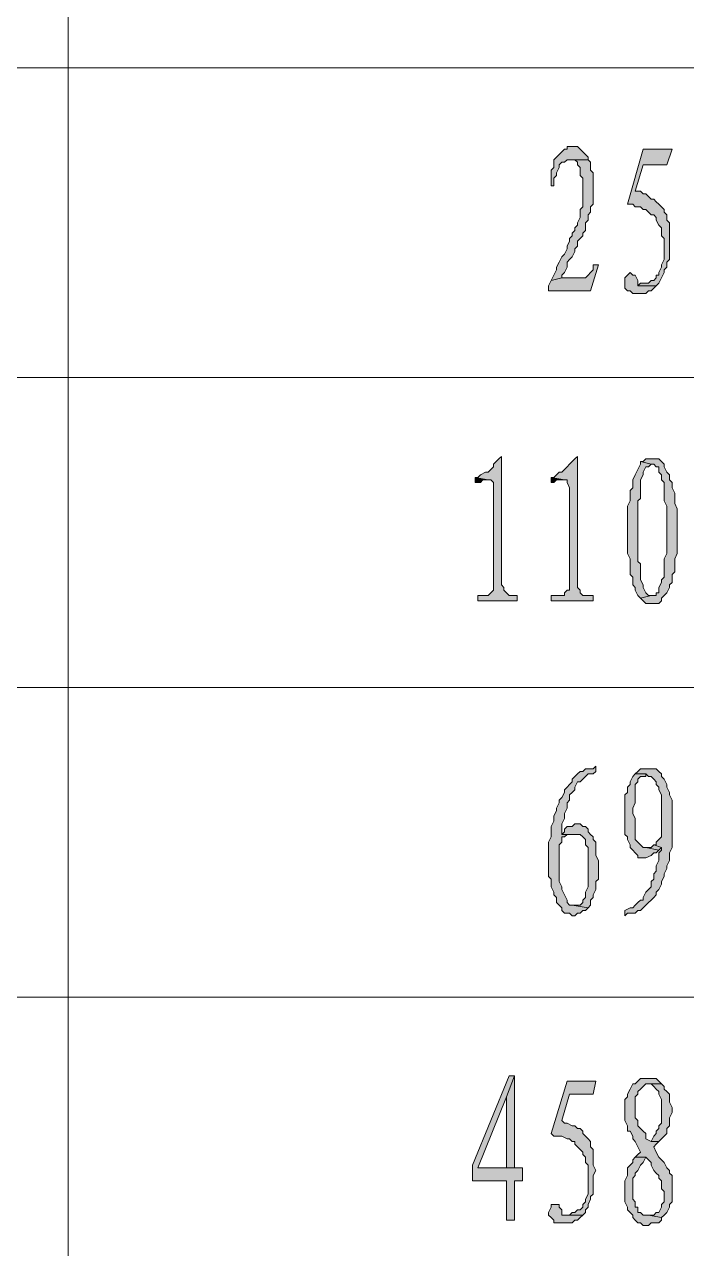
# Model space of a CAD drawing. Header units: millimetres. Extents: x 24 to 410, y 10 to 282.
# Drawn here: x 374.71 to 385.38, y 85.48 to 105.22 of the extents above; entities that cross this region are included whole.
import ezdxf

# ---------------------------------------------------------------- set-up
doc = ezdxf.new("R2010")
doc.units = ezdxf.units.MM

msp = doc.modelspace()

# ---------------------------------------------------------------- hatches: boundary and pattern name
h = msp.add_hatch(color=7)
h.dxf.hatch_style = 2
h.paths.add_polyline_path([(383.54, 103.251), (383.455333, 103.251), (383.455333, 103.208667), (383.413, 103.208667), (383.370667, 103.166333), (383.328333, 103.124), (383.286, 103.081667), (383.243667, 103.039333), (383.243667, 102.912333), (383.201333, 102.87), (383.201333, 102.616), (383.243667, 102.616), (383.243667, 102.743), (383.286, 102.785333), (383.286, 102.827667), (383.328333, 102.912333), (383.328333, 102.954667), (383.370667, 102.997), (383.413, 102.997), (383.455333, 103.039333), (383.497667, 103.039333), (383.794, 103.039333), (383.794, 103.081667), (383.751667, 103.124), (383.709333, 103.166333), (383.667, 103.208667), (383.624667, 103.251)])
h = msp.add_hatch(color=7)
h.dxf.hatch_style = 2
h.paths.add_polyline_path([(383.794, 103.039333), (383.497667, 103.039333), (383.54, 103.039333), (383.582333, 103.039333), (383.624667, 102.997), (383.624667, 102.954667), (383.667, 102.912333), (383.667, 102.785333), (383.709333, 102.743), (383.709333, 102.277333), (383.667, 102.235), (383.667, 102.108), (383.624667, 102.023333), (383.624667, 101.981), (383.582333, 101.938667), (383.582333, 101.896333), (383.54, 101.854), (383.54, 101.811667), (383.497667, 101.769333), (383.497667, 101.727), (383.455333, 101.642333), (383.455333, 101.6), (383.413, 101.515333), (383.370667, 101.473), (383.328333, 101.388333), (383.286, 101.303667), (383.286, 101.261333), (383.243667, 101.176667), (383.201333, 101.092), (383.370667, 101.134333), (383.370667, 101.176667), (383.413, 101.219), (383.455333, 101.303667), (383.455333, 101.388333), (383.497667, 101.430667), (383.54, 101.473), (383.582333, 101.557667), (383.582333, 101.6), (383.624667, 101.642333), (383.624667, 101.727), (383.667, 101.769333), (383.709333, 101.811667), (383.709333, 101.854), (383.751667, 101.896333), (383.751667, 102.023333), (383.794, 102.065667), (383.794, 102.150333), (383.836333, 102.192667), (383.836333, 102.277333), (383.878667, 102.319667), (383.878667, 102.827667), (383.836333, 102.87), (383.836333, 102.997)])
h = msp.add_hatch(color=7)
h.dxf.hatch_style = 2
h.paths.add_polyline_path([(385.148667, 103.208667), (384.683, 103.208667), (384.429, 102.319667), (384.513667, 102.319667), (384.556, 102.277333), (384.640667, 102.277333), (384.683, 102.235), (384.725333, 102.235), (384.767667, 102.192667), (384.81, 102.150333), (384.852333, 102.150333), (384.894667, 102.108), (384.894667, 102.065667), (384.937, 101.981), (384.979333, 101.938667), (384.979333, 101.811667), (385.021667, 101.769333), (385.021667, 101.430667), (384.979333, 101.346), (384.979333, 101.303667), (384.937, 101.219), (384.937, 101.176667), (384.894667, 101.176667), (384.894667, 101.134333), (384.852333, 101.092), (384.81, 101.092), (384.767667, 101.049667), (384.640667, 101.049667), (384.598333, 101.007333), (384.894667, 101.007333), (384.937, 101.049667), (384.979333, 101.134333), (385.021667, 101.219), (385.021667, 101.261333), (385.064, 101.303667), (385.064, 101.388333), (385.106333, 101.430667), (385.106333, 102.023333), (385.064, 102.065667), (385.064, 102.150333), (385.021667, 102.192667), (385.021667, 102.235), (384.979333, 102.277333), (384.937, 102.319667), (384.894667, 102.362), (384.852333, 102.404333), (384.81, 102.404333), (384.767667, 102.446667), (384.725333, 102.489), (384.683, 102.489), (384.640667, 102.531333), (384.556, 102.531333), (384.683, 102.954667), (385.064, 102.954667)])
h = msp.add_hatch(color=7)
h.dxf.hatch_style = 2
h.paths.add_polyline_path([(383.963333, 101.346), (383.878667, 101.346), (383.878667, 101.261333), (383.836333, 101.219), (383.794, 101.176667), (383.751667, 101.134333), (383.370667, 101.134333), (383.201333, 101.092), (383.159, 101.007333), (383.159, 100.922667), (383.836333, 100.922667)])
h = msp.add_hatch(color=7)
h.dxf.hatch_style = 2
h.paths.add_polyline_path([(384.471333, 101.219), (384.429, 101.176667), (384.386667, 101.134333), (384.386667, 100.965), (384.429, 100.922667), (384.471333, 100.922667), (384.513667, 100.880333), (384.725333, 100.880333), (384.767667, 100.922667), (384.81, 100.922667), (384.852333, 100.965), (384.894667, 101.007333), (384.598333, 101.007333), (384.598333, 101.092), (384.556, 101.176667), (384.513667, 101.176667)])
h = msp.add_hatch(color=7)
h.dxf.hatch_style = 2
h.paths.add_polyline_path([(382.397, 98.255667), (382.354667, 98.213333), (382.312333, 98.171), (382.27, 98.128667), (382.27, 98.086333), (382.227667, 98.044), (382.185333, 98.001667), (382.143, 98.001667), (382.058333, 97.959333), (382.016, 97.917), (381.973667, 97.917), (382.185333, 97.874667), (382.227667, 97.874667), (382.27, 97.832333), (382.27, 96.096667), (382.227667, 96.054333), (382.185333, 96.012), (382.016, 96.012), (382.016, 95.927333), (382.651, 95.927333), (382.651, 96.012), (382.524, 96.012), (382.481667, 96.054333), (382.439333, 96.096667), (382.439333, 96.139), (382.397, 96.181333)])
h = msp.add_hatch(color=7)
h.dxf.hatch_style = 2
h.paths.add_polyline_path([(383.624667, 98.255667), (383.582333, 98.213333), (383.54, 98.171), (383.497667, 98.128667), (383.455333, 98.086333), (383.413, 98.044), (383.370667, 98.001667), (383.328333, 98.001667), (383.286, 97.959333), (383.243667, 97.917), (383.201333, 97.917), (383.413, 97.874667), (383.455333, 97.874667), (383.455333, 97.832333), (383.497667, 97.747667), (383.497667, 96.096667), (383.455333, 96.096667), (383.413, 96.054333), (383.413, 96.012), (383.328333, 96.012), (383.201333, 96.012), (383.201333, 95.927333), (383.878667, 95.927333), (383.878667, 96.012), (383.709333, 96.012), (383.667, 96.054333), (383.667, 96.096667), (383.624667, 96.139)])
h = msp.add_hatch(color=7)
h.dxf.hatch_style = 2
h.paths.add_polyline_path([(384.640667, 98.171), (384.640667, 98.128667), (384.598333, 98.044), (384.556, 97.959333), (384.513667, 97.874667), (384.513667, 97.747667), (384.471333, 97.705333), (384.471333, 97.536), (384.429, 97.451333), (384.429, 96.689333), (384.471333, 96.604667), (384.471333, 96.477667), (384.471333, 96.393), (384.471333, 96.350667), (384.513667, 96.308333), (384.513667, 96.181333), (384.556, 96.139), (384.556, 96.096667), (384.598333, 96.012), (384.640667, 95.969667), (384.81, 96.012), (384.767667, 96.012), (384.725333, 96.054333), (384.683, 96.139), (384.683, 96.181333), (384.640667, 96.266), (384.640667, 96.52), (384.598333, 96.562333), (384.598333, 97.536), (384.640667, 97.578333), (384.640667, 97.874667), (384.683, 97.959333), (384.683, 98.001667), (384.725333, 98.086333), (384.767667, 98.086333), (384.81, 98.128667)])
h = msp.add_hatch(color=7)
h.dxf.hatch_style = 2
h.paths.add_polyline_path([(384.81, 98.213333), (384.725333, 98.213333), (384.683, 98.171), (384.640667, 98.171), (384.81, 98.128667), (384.852333, 98.128667), (384.894667, 98.086333), (384.937, 98.086333), (384.937, 98.001667), (384.979333, 97.959333), (384.979333, 97.874667), (385.021667, 97.832333), (385.021667, 97.536), (385.064, 97.451333), (385.064, 97.070333), (385.064, 97.028), (385.064, 96.689333), (385.021667, 96.604667), (385.021667, 96.308333), (384.979333, 96.266), (384.979333, 96.223667), (384.937, 96.139), (384.937, 96.054333), (384.894667, 96.054333), (384.894667, 96.012), (384.852333, 96.012), (384.81, 96.012), (384.640667, 95.969667), (384.683, 95.927333), (384.725333, 95.885), (384.937, 95.885), (384.979333, 95.927333), (384.979333, 95.969667), (385.021667, 96.012), (385.064, 96.054333), (385.106333, 96.139), (385.106333, 96.181333), (385.148667, 96.223667), (385.148667, 96.350667), (385.191, 96.393), (385.191, 96.604667), (385.233333, 96.689333), (385.233333, 97.409), (385.191, 97.493667), (385.191, 97.663), (385.148667, 97.747667), (385.148667, 97.832333), (385.106333, 97.874667), (385.106333, 97.959333), (385.064, 98.001667), (385.021667, 98.086333), (385.021667, 98.128667), (384.979333, 98.171), (384.937, 98.213333)])
h = msp.add_hatch(color=7)
h.dxf.hatch_style = 2
h.paths.add_polyline_path([(381.973667, 97.917), (381.973667, 97.832333), (382.016, 97.832333), (382.058333, 97.832333), (382.100667, 97.874667), (382.185333, 97.874667)])
h = msp.add_hatch(color=7)
h.dxf.hatch_style = 2
h.paths.add_polyline_path([(383.201333, 97.917), (383.201333, 97.832333), (383.243667, 97.832333), (383.286, 97.874667), (383.413, 97.874667)])
h = msp.add_hatch(color=7)
h.dxf.hatch_style = 2
h.paths.add_polyline_path([(383.921, 93.260333), (383.878667, 93.218), (383.751667, 93.218), (383.709333, 93.175667), (383.667, 93.175667), (383.624667, 93.133333), (383.582333, 93.091), (383.54, 93.048667), (383.54, 93.006333), (383.497667, 92.964), (383.455333, 92.921667), (383.413, 92.879333), (383.413, 92.837), (383.370667, 92.752333), (383.328333, 92.71), (383.328333, 92.667667), (383.286, 92.583), (383.286, 92.540667), (383.243667, 92.456), (383.243667, 92.371333), (383.201333, 92.286667), (383.201333, 92.159667), (383.201333, 92.117333), (383.159, 92.032667), (383.159, 91.482333), (383.201333, 91.44), (383.201333, 91.313), (383.243667, 91.228333), (383.243667, 91.186), (383.286, 91.143667), (383.286, 91.059), (383.328333, 91.016667), (383.370667, 90.974333), (383.370667, 90.932), (383.413, 90.889667), (383.497667, 90.889667), (383.54, 90.847333), (383.582333, 90.847333), (383.624667, 90.889667), (383.667, 90.889667), (383.709333, 90.932), (383.751667, 90.932), (383.794, 90.974333), (383.54, 91.016667), (383.497667, 91.016667), (383.455333, 91.059), (383.455333, 91.101333), (383.413, 91.186), (383.370667, 91.270667), (383.370667, 91.313), (383.328333, 91.397667), (383.328333, 91.990333), (383.370667, 92.032667), (383.370667, 92.117333), (383.413, 92.117333), (383.455333, 92.159667), (383.624667, 92.159667), (383.370667, 92.159667), (383.370667, 92.329), (383.413, 92.413667), (383.413, 92.498333), (383.455333, 92.583), (383.455333, 92.667667), (383.497667, 92.71), (383.497667, 92.794667), (383.54, 92.837), (383.582333, 92.879333), (383.582333, 92.921667), (383.624667, 93.006333), (383.667, 93.006333), (383.709333, 93.048667), (383.751667, 93.091), (383.794, 93.133333), (383.878667, 93.133333), (383.921, 93.175667)])
h = msp.add_hatch(color=7)
h.dxf.hatch_style = 2
h.paths.add_polyline_path([(384.767667, 93.218), (384.640667, 93.218), (384.598333, 93.175667), (384.556, 93.133333), (384.725333, 93.133333), (384.767667, 93.091), (384.81, 93.091), (384.852333, 93.048667), (384.894667, 93.006333), (384.894667, 92.964), (384.937, 92.921667), (384.937, 92.879333), (384.979333, 92.794667), (384.979333, 92.159667), (384.979333, 92.117333), (384.937, 92.075), (384.894667, 92.032667), (384.894667, 91.990333), (384.852333, 91.990333), (384.979333, 91.948), (384.979333, 91.905667), (384.937, 91.863333), (384.937, 91.736333), (384.894667, 91.651667), (384.894667, 91.567), (384.852333, 91.524667), (384.852333, 91.44), (384.81, 91.397667), (384.81, 91.313), (384.767667, 91.270667), (384.725333, 91.228333), (384.683, 91.143667), (384.683, 91.101333), (384.640667, 91.101333), (384.598333, 91.059), (384.556, 91.016667), (384.513667, 90.974333), (384.471333, 90.974333), (384.386667, 90.932), (384.386667, 90.847333), (384.429, 90.889667), (384.556, 90.889667), (384.598333, 90.932), (384.640667, 90.932), (384.683, 90.974333), (384.725333, 91.016667), (384.767667, 91.059), (384.81, 91.101333), (384.852333, 91.143667), (384.894667, 91.186), (384.894667, 91.228333), (384.937, 91.270667), (384.979333, 91.355333), (384.979333, 91.397667), (385.021667, 91.482333), (385.021667, 91.524667), (385.064, 91.609333), (385.064, 91.651667), (385.106333, 91.736333), (385.106333, 91.863333), (385.148667, 91.948), (385.148667, 92.71), (385.106333, 92.794667), (385.106333, 92.837), (385.064, 92.921667), (385.064, 92.964), (385.021667, 93.048667), (384.979333, 93.091), (384.979333, 93.133333), (384.937, 93.175667), (384.894667, 93.218)])
h = msp.add_hatch(color=7)
h.dxf.hatch_style = 2
h.paths.add_polyline_path([(384.556, 93.133333), (384.513667, 93.091), (384.471333, 93.006333), (384.471333, 92.964), (384.429, 92.921667), (384.429, 92.837), (384.386667, 92.794667), (384.386667, 92.159667), (384.429, 92.117333), (384.429, 92.075), (384.471333, 91.990333), (384.471333, 91.948), (384.513667, 91.905667), (384.556, 91.863333), (384.598333, 91.821), (384.598333, 91.778667), (384.640667, 91.778667), (384.683, 91.778667), (384.725333, 91.778667), (384.81, 91.821), (384.852333, 91.863333), (384.894667, 91.863333), (384.937, 91.905667), (384.725333, 91.948), (384.683, 91.948), (384.640667, 91.990333), (384.598333, 92.032667), (384.556, 92.075), (384.556, 92.413667), (384.513667, 92.498333), (384.513667, 92.583), (384.556, 92.667667), (384.556, 92.964), (384.598333, 93.006333), (384.598333, 93.048667), (384.640667, 93.091), (384.725333, 93.091), (384.725333, 93.133333)])
h = msp.add_hatch(color=7)
h.dxf.hatch_style = 2
h.paths.add_polyline_path([(383.667, 92.329), (383.582333, 92.329), (383.54, 92.286667), (383.455333, 92.286667), (383.413, 92.244333), (383.413, 92.202), (383.370667, 92.159667), (383.667, 92.159667), (383.709333, 92.117333), (383.751667, 92.075), (383.751667, 91.990333), (383.794, 91.948), (383.794, 91.313), (383.751667, 91.228333), (383.751667, 91.186), (383.751667, 91.143667), (383.709333, 91.101333), (383.709333, 91.059), (383.667, 91.016667), (383.54, 91.016667), (383.794, 90.974333), (383.836333, 91.016667), (383.836333, 91.101333), (383.878667, 91.143667), (383.878667, 91.186), (383.921, 91.270667), (383.921, 91.397667), (383.963333, 91.44), (383.963333, 91.736333), (383.921, 91.821), (383.921, 92.032667), (383.878667, 92.075), (383.878667, 92.117333), (383.836333, 92.159667), (383.794, 92.202), (383.794, 92.244333), (383.751667, 92.286667), (383.709333, 92.286667)])
h = msp.add_hatch(color=7)
h.dxf.hatch_style = 2
h.paths.add_polyline_path([(384.852333, 91.990333), (384.81, 91.948), (384.725333, 91.948), (384.937, 91.905667), (384.979333, 91.948)])
h = msp.add_hatch(color=7)
h.dxf.hatch_style = 2
h.paths.add_polyline_path([(382.608667, 88.265), (382.524, 88.265), (381.931333, 86.825667), (381.931333, 86.571667), (382.481667, 86.571667), (382.481667, 85.936667), (382.608667, 85.936667), (382.608667, 86.571667), (382.735667, 86.571667), (382.735667, 86.783333), (382.608667, 86.783333), (382.016, 86.783333), (382.481667, 87.926333)])
h = msp.add_hatch(color=7)
h.dxf.hatch_style = 2
h.paths.add_polyline_path([(382.608667, 88.265), (382.481667, 87.926333), (382.481667, 86.783333), (382.016, 86.783333), (382.608667, 86.783333)])
h = msp.add_hatch(color=7)
h.dxf.hatch_style = 2
h.paths.add_polyline_path([(383.921, 88.180333), (383.455333, 88.180333), (383.201333, 87.333667), (383.243667, 87.291333), (383.370667, 87.291333), (383.455333, 87.249), (383.497667, 87.249), (383.54, 87.206667), (383.582333, 87.206667), (383.582333, 87.164333), (383.624667, 87.122), (383.667, 87.079667), (383.709333, 87.037333), (383.709333, 86.995), (383.751667, 86.952667), (383.751667, 86.868), (383.794, 86.825667), (383.794, 86.36), (383.751667, 86.275333), (383.751667, 86.233), (383.709333, 86.190667), (383.709333, 86.148333), (383.667, 86.106), (383.624667, 86.106), (383.582333, 86.063667), (383.54, 86.063667), (383.497667, 86.021333), (383.370667, 86.021333), (383.709333, 86.021333), (383.751667, 86.063667), (383.751667, 86.106), (383.794, 86.148333), (383.794, 86.190667), (383.836333, 86.275333), (383.836333, 86.317667), (383.878667, 86.36), (383.878667, 86.656333), (383.921, 86.741), (383.878667, 86.825667), (383.878667, 87.079667), (383.836333, 87.122), (383.836333, 87.206667), (383.794, 87.249), (383.751667, 87.291333), (383.709333, 87.333667), (383.709333, 87.376), (383.667, 87.418333), (383.624667, 87.418333), (383.582333, 87.460667), (383.54, 87.460667), (383.455333, 87.503), (383.413, 87.503), (383.370667, 87.545333), (383.497667, 87.968667), (383.878667, 87.968667)])
h = msp.add_hatch(color=7)
h.dxf.hatch_style = 2
h.paths.add_polyline_path([(384.767667, 88.222667), (384.640667, 88.222667), (384.598333, 88.180333), (384.556, 88.138), (384.513667, 88.138), (384.471333, 88.053333), (384.429, 87.968667), (384.429, 87.926333), (384.386667, 87.884), (384.386667, 87.545333), (384.429, 87.460667), (384.429, 87.376), (384.471333, 87.376), (384.513667, 87.291333), (384.513667, 87.249), (384.556, 87.206667), (384.598333, 87.122), (384.640667, 87.037333), (384.598333, 86.995), (384.556, 86.952667), (384.725333, 86.952667), (384.767667, 86.910333), (384.81, 86.868), (384.81, 86.825667), (384.852333, 86.741), (384.894667, 86.698667), (384.937, 86.656333), (384.937, 86.614), (384.979333, 86.571667), (384.979333, 86.444667), (385.021667, 86.402333), (385.021667, 86.233), (384.979333, 86.190667), (384.979333, 86.148333), (384.937, 86.063667), (384.894667, 86.063667), (384.852333, 86.021333), (384.767667, 86.021333), (384.979333, 85.979), (385.021667, 86.021333), (385.064, 86.063667), (385.106333, 86.148333), (385.106333, 86.190667), (385.148667, 86.233), (385.148667, 86.656333), (385.106333, 86.698667), (385.106333, 86.741), (385.064, 86.783333), (385.021667, 86.868), (384.979333, 86.910333), (384.937, 86.952667), (384.894667, 87.037333), (384.852333, 87.122), (384.894667, 87.164333), (384.937, 87.206667), (384.81, 87.206667), (384.725333, 87.249), (384.725333, 87.333667), (384.683, 87.376), (384.640667, 87.418333), (384.598333, 87.460667), (384.598333, 87.545333), (384.556, 87.587667), (384.556, 87.926333), (384.598333, 87.968667), (384.598333, 88.011), (384.640667, 88.053333), (384.683, 88.095667), (384.725333, 88.138), (384.979333, 88.138), (384.937, 88.180333), (384.894667, 88.222667)])
h = msp.add_hatch(color=7)
h.dxf.hatch_style = 2
h.paths.add_polyline_path([(384.979333, 88.138), (384.767667, 88.138), (384.81, 88.138), (384.852333, 88.095667), (384.894667, 88.053333), (384.937, 88.011), (384.937, 87.968667), (384.979333, 87.884), (384.979333, 87.503), (384.937, 87.460667), (384.937, 87.418333), (384.894667, 87.376), (384.894667, 87.333667), (384.852333, 87.291333), (384.81, 87.206667), (384.937, 87.206667), (384.979333, 87.249), (385.021667, 87.291333), (385.064, 87.333667), (385.064, 87.376), (385.064, 87.418333), (385.106333, 87.460667), (385.106333, 87.587667), (385.148667, 87.672333), (385.148667, 87.757), (385.106333, 87.841667), (385.106333, 87.968667), (385.064, 88.011), (385.021667, 88.053333), (385.021667, 88.095667)])
h = msp.add_hatch(color=7)
h.dxf.hatch_style = 2
h.paths.add_polyline_path([(384.556, 86.952667), (384.513667, 86.910333), (384.513667, 86.868), (384.471333, 86.825667), (384.429, 86.783333), (384.429, 86.656333), (384.386667, 86.571667), (384.386667, 86.233), (384.429, 86.148333), (384.429, 86.106), (384.471333, 86.063667), (384.513667, 86.021333), (384.513667, 85.979), (384.556, 85.936667), (384.598333, 85.894333), (384.640667, 85.894333), (384.683, 85.852), (384.767667, 85.852), (384.81, 85.894333), (384.937, 85.894333), (384.979333, 85.936667), (384.979333, 85.979), (384.767667, 86.021333), (384.683, 86.021333), (384.640667, 86.063667), (384.598333, 86.063667), (384.598333, 86.148333), (384.556, 86.148333), (384.556, 86.233), (384.513667, 86.275333), (384.513667, 86.614), (384.556, 86.656333), (384.556, 86.698667), (384.598333, 86.741), (384.640667, 86.825667), (384.683, 86.868), (384.725333, 86.952667)])
h = msp.add_hatch(color=7)
h.dxf.hatch_style = 2
h.paths.add_polyline_path([(383.286, 86.190667), (383.201333, 86.190667), (383.201333, 86.148333), (383.159, 86.063667), (383.159, 86.021333), (383.201333, 85.979), (383.243667, 85.936667), (383.243667, 85.894333), (383.286, 85.894333), (383.54, 85.894333), (383.582333, 85.936667), (383.624667, 85.936667), (383.667, 85.979), (383.709333, 86.021333), (383.370667, 86.021333), (383.370667, 86.106), (383.328333, 86.148333), (383.328333, 86.190667)])

# ---------------------------------------------------------------- linework, layer by layer
at = {"color": 7, "lineweight": 0}
for points in [[(375.412, 134.535333), (375.412, 74.506667)], [(308.440667, 104.521), (395.435667, 104.521)], [(308.440667, 99.525667), (395.435667, 99.525667)], [(308.440667, 94.530333), (395.435667, 94.530333)], [(284.437667, 89.535), (395.435667, 89.535)]]:
    msp.add_lwpolyline(points, dxfattribs=at)
for points in [[(383.54, 103.251), (383.455333, 103.251), (383.455333, 103.208667), (383.413, 103.208667), (383.370667, 103.166333), (383.328333, 103.124), (383.286, 103.081667), (383.243667, 103.039333), (383.243667, 102.912333), (383.201333, 102.87), (383.201333, 102.616), (383.243667, 102.616), (383.243667, 102.743), (383.286, 102.785333), (383.286, 102.827667), (383.328333, 102.912333), (383.328333, 102.954667), (383.370667, 102.997), (383.413, 102.997), (383.455333, 103.039333), (383.497667, 103.039333), (383.794, 103.039333), (383.794, 103.081667), (383.751667, 103.124), (383.709333, 103.166333), (383.667, 103.208667), (383.624667, 103.251)], [(383.794, 103.039333), (383.497667, 103.039333), (383.54, 103.039333), (383.582333, 103.039333), (383.624667, 102.997), (383.624667, 102.954667), (383.667, 102.912333), (383.667, 102.785333), (383.709333, 102.743), (383.709333, 102.277333), (383.667, 102.235), (383.667, 102.108), (383.624667, 102.023333), (383.624667, 101.981), (383.582333, 101.938667), (383.582333, 101.896333), (383.54, 101.854), (383.54, 101.811667), (383.497667, 101.769333), (383.497667, 101.727), (383.455333, 101.642333), (383.455333, 101.6), (383.413, 101.515333), (383.370667, 101.473), (383.328333, 101.388333), (383.286, 101.303667), (383.286, 101.261333), (383.243667, 101.176667), (383.201333, 101.092), (383.370667, 101.134333), (383.370667, 101.176667), (383.413, 101.219), (383.455333, 101.303667), (383.455333, 101.388333), (383.497667, 101.430667), (383.54, 101.473), (383.582333, 101.557667), (383.582333, 101.6), (383.624667, 101.642333), (383.624667, 101.727), (383.667, 101.769333), (383.709333, 101.811667), (383.709333, 101.854), (383.751667, 101.896333), (383.751667, 102.023333), (383.794, 102.065667), (383.794, 102.150333), (383.836333, 102.192667), (383.836333, 102.277333), (383.878667, 102.319667), (383.878667, 102.827667), (383.836333, 102.87), (383.836333, 102.997)], [(385.148667, 103.208667), (384.683, 103.208667), (384.429, 102.319667), (384.513667, 102.319667), (384.556, 102.277333), (384.640667, 102.277333), (384.683, 102.235), (384.725333, 102.235), (384.767667, 102.192667), (384.81, 102.150333), (384.852333, 102.150333), (384.894667, 102.108), (384.894667, 102.065667), (384.937, 101.981), (384.979333, 101.938667), (384.979333, 101.811667), (385.021667, 101.769333), (385.021667, 101.430667), (384.979333, 101.346), (384.979333, 101.303667), (384.937, 101.219), (384.937, 101.176667), (384.894667, 101.176667), (384.894667, 101.134333), (384.852333, 101.092), (384.81, 101.092), (384.767667, 101.049667), (384.640667, 101.049667), (384.598333, 101.007333), (384.894667, 101.007333), (384.937, 101.049667), (384.979333, 101.134333), (385.021667, 101.219), (385.021667, 101.261333), (385.064, 101.303667), (385.064, 101.388333), (385.106333, 101.430667), (385.106333, 102.023333), (385.064, 102.065667), (385.064, 102.150333), (385.021667, 102.192667), (385.021667, 102.235), (384.979333, 102.277333), (384.937, 102.319667), (384.894667, 102.362), (384.852333, 102.404333), (384.81, 102.404333), (384.767667, 102.446667), (384.725333, 102.489), (384.683, 102.489), (384.640667, 102.531333), (384.556, 102.531333), (384.683, 102.954667), (385.064, 102.954667)], [(383.963333, 101.346), (383.878667, 101.346), (383.878667, 101.261333), (383.836333, 101.219), (383.794, 101.176667), (383.751667, 101.134333), (383.370667, 101.134333), (383.201333, 101.092), (383.159, 101.007333), (383.159, 100.922667), (383.836333, 100.922667)], [(384.471333, 101.219), (384.429, 101.176667), (384.386667, 101.134333), (384.386667, 100.965), (384.429, 100.922667), (384.471333, 100.922667), (384.513667, 100.880333), (384.725333, 100.880333), (384.767667, 100.922667), (384.81, 100.922667), (384.852333, 100.965), (384.894667, 101.007333), (384.598333, 101.007333), (384.598333, 101.092), (384.556, 101.176667), (384.513667, 101.176667)], [(382.397, 98.255667), (382.354667, 98.213333), (382.312333, 98.171), (382.27, 98.128667), (382.27, 98.086333), (382.227667, 98.044), (382.185333, 98.001667), (382.143, 98.001667), (382.058333, 97.959333), (382.016, 97.917), (381.973667, 97.917), (382.185333, 97.874667), (382.227667, 97.874667), (382.27, 97.832333), (382.27, 96.096667), (382.227667, 96.054333), (382.185333, 96.012), (382.016, 96.012), (382.016, 95.927333), (382.651, 95.927333), (382.651, 96.012), (382.524, 96.012), (382.481667, 96.054333), (382.439333, 96.096667), (382.439333, 96.139), (382.397, 96.181333)], [(383.624667, 98.255667), (383.582333, 98.213333), (383.54, 98.171), (383.497667, 98.128667), (383.455333, 98.086333), (383.413, 98.044), (383.370667, 98.001667), (383.328333, 98.001667), (383.286, 97.959333), (383.243667, 97.917), (383.201333, 97.917), (383.413, 97.874667), (383.455333, 97.874667), (383.455333, 97.832333), (383.497667, 97.747667), (383.497667, 96.096667), (383.455333, 96.096667), (383.413, 96.054333), (383.413, 96.012), (383.328333, 96.012), (383.201333, 96.012), (383.201333, 95.927333), (383.878667, 95.927333), (383.878667, 96.012), (383.709333, 96.012), (383.667, 96.054333), (383.667, 96.096667), (383.624667, 96.139)], [(384.640667, 98.171), (384.640667, 98.128667), (384.598333, 98.044), (384.556, 97.959333), (384.513667, 97.874667), (384.513667, 97.747667), (384.471333, 97.705333), (384.471333, 97.536), (384.429, 97.451333), (384.429, 96.689333), (384.471333, 96.604667), (384.471333, 96.477667), (384.471333, 96.393), (384.471333, 96.350667), (384.513667, 96.308333), (384.513667, 96.181333), (384.556, 96.139), (384.556, 96.096667), (384.598333, 96.012), (384.640667, 95.969667), (384.81, 96.012), (384.767667, 96.012), (384.725333, 96.054333), (384.683, 96.139), (384.683, 96.181333), (384.640667, 96.266), (384.640667, 96.52), (384.598333, 96.562333), (384.598333, 97.536), (384.640667, 97.578333), (384.640667, 97.874667), (384.683, 97.959333), (384.683, 98.001667), (384.725333, 98.086333), (384.767667, 98.086333), (384.81, 98.128667)], [(384.81, 98.213333), (384.725333, 98.213333), (384.683, 98.171), (384.640667, 98.171), (384.81, 98.128667), (384.852333, 98.128667), (384.894667, 98.086333), (384.937, 98.086333), (384.937, 98.001667), (384.979333, 97.959333), (384.979333, 97.874667), (385.021667, 97.832333), (385.021667, 97.536), (385.064, 97.451333), (385.064, 97.070333), (385.064, 97.028), (385.064, 96.689333), (385.021667, 96.604667), (385.021667, 96.308333), (384.979333, 96.266), (384.979333, 96.223667), (384.937, 96.139), (384.937, 96.054333), (384.894667, 96.054333), (384.894667, 96.012), (384.852333, 96.012), (384.81, 96.012), (384.640667, 95.969667), (384.683, 95.927333), (384.725333, 95.885), (384.937, 95.885), (384.979333, 95.927333), (384.979333, 95.969667), (385.021667, 96.012), (385.064, 96.054333), (385.106333, 96.139), (385.106333, 96.181333), (385.148667, 96.223667), (385.148667, 96.350667), (385.191, 96.393), (385.191, 96.604667), (385.233333, 96.689333), (385.233333, 97.409), (385.191, 97.493667), (385.191, 97.663), (385.148667, 97.747667), (385.148667, 97.832333), (385.106333, 97.874667), (385.106333, 97.959333), (385.064, 98.001667), (385.021667, 98.086333), (385.021667, 98.128667), (384.979333, 98.171), (384.937, 98.213333)], [(381.973667, 97.917), (381.973667, 97.832333), (382.016, 97.832333), (382.058333, 97.832333), (382.100667, 97.874667), (382.185333, 97.874667)], [(383.201333, 97.917), (383.201333, 97.832333), (383.243667, 97.832333), (383.286, 97.874667), (383.413, 97.874667)], [(383.921, 93.260333), (383.878667, 93.218), (383.751667, 93.218), (383.709333, 93.175667), (383.667, 93.175667), (383.624667, 93.133333), (383.582333, 93.091), (383.54, 93.048667), (383.54, 93.006333), (383.497667, 92.964), (383.455333, 92.921667), (383.413, 92.879333), (383.413, 92.837), (383.370667, 92.752333), (383.328333, 92.71), (383.328333, 92.667667), (383.286, 92.583), (383.286, 92.540667), (383.243667, 92.456), (383.243667, 92.371333), (383.201333, 92.286667), (383.201333, 92.159667), (383.201333, 92.117333), (383.159, 92.032667), (383.159, 91.482333), (383.201333, 91.44), (383.201333, 91.313), (383.243667, 91.228333), (383.243667, 91.186), (383.286, 91.143667), (383.286, 91.059), (383.328333, 91.016667), (383.370667, 90.974333), (383.370667, 90.932), (383.413, 90.889667), (383.497667, 90.889667), (383.54, 90.847333), (383.582333, 90.847333), (383.624667, 90.889667), (383.667, 90.889667), (383.709333, 90.932), (383.751667, 90.932), (383.794, 90.974333), (383.54, 91.016667), (383.497667, 91.016667), (383.455333, 91.059), (383.455333, 91.101333), (383.413, 91.186), (383.370667, 91.270667), (383.370667, 91.313), (383.328333, 91.397667), (383.328333, 91.990333), (383.370667, 92.032667), (383.370667, 92.117333), (383.413, 92.117333), (383.455333, 92.159667), (383.624667, 92.159667), (383.370667, 92.159667), (383.370667, 92.329), (383.413, 92.413667), (383.413, 92.498333), (383.455333, 92.583), (383.455333, 92.667667), (383.497667, 92.71), (383.497667, 92.794667), (383.54, 92.837), (383.582333, 92.879333), (383.582333, 92.921667), (383.624667, 93.006333), (383.667, 93.006333), (383.709333, 93.048667), (383.751667, 93.091), (383.794, 93.133333), (383.878667, 93.133333), (383.921, 93.175667)], [(384.767667, 93.218), (384.640667, 93.218), (384.598333, 93.175667), (384.556, 93.133333), (384.725333, 93.133333), (384.767667, 93.091), (384.81, 93.091), (384.852333, 93.048667), (384.894667, 93.006333), (384.894667, 92.964), (384.937, 92.921667), (384.937, 92.879333), (384.979333, 92.794667), (384.979333, 92.159667), (384.979333, 92.117333), (384.937, 92.075), (384.894667, 92.032667), (384.894667, 91.990333), (384.852333, 91.990333), (384.979333, 91.948), (384.979333, 91.905667), (384.937, 91.863333), (384.937, 91.736333), (384.894667, 91.651667), (384.894667, 91.567), (384.852333, 91.524667), (384.852333, 91.44), (384.81, 91.397667), (384.81, 91.313), (384.767667, 91.270667), (384.725333, 91.228333), (384.683, 91.143667), (384.683, 91.101333), (384.640667, 91.101333), (384.598333, 91.059), (384.556, 91.016667), (384.513667, 90.974333), (384.471333, 90.974333), (384.386667, 90.932), (384.386667, 90.847333), (384.429, 90.889667), (384.556, 90.889667), (384.598333, 90.932), (384.640667, 90.932), (384.683, 90.974333), (384.725333, 91.016667), (384.767667, 91.059), (384.81, 91.101333), (384.852333, 91.143667), (384.894667, 91.186), (384.894667, 91.228333), (384.937, 91.270667), (384.979333, 91.355333), (384.979333, 91.397667), (385.021667, 91.482333), (385.021667, 91.524667), (385.064, 91.609333), (385.064, 91.651667), (385.106333, 91.736333), (385.106333, 91.863333), (385.148667, 91.948), (385.148667, 92.71), (385.106333, 92.794667), (385.106333, 92.837), (385.064, 92.921667), (385.064, 92.964), (385.021667, 93.048667), (384.979333, 93.091), (384.979333, 93.133333), (384.937, 93.175667), (384.894667, 93.218)], [(384.556, 93.133333), (384.513667, 93.091), (384.471333, 93.006333), (384.471333, 92.964), (384.429, 92.921667), (384.429, 92.837), (384.386667, 92.794667), (384.386667, 92.159667), (384.429, 92.117333), (384.429, 92.075), (384.471333, 91.990333), (384.471333, 91.948), (384.513667, 91.905667), (384.556, 91.863333), (384.598333, 91.821), (384.598333, 91.778667), (384.640667, 91.778667), (384.683, 91.778667), (384.725333, 91.778667), (384.81, 91.821), (384.852333, 91.863333), (384.894667, 91.863333), (384.937, 91.905667), (384.725333, 91.948), (384.683, 91.948), (384.640667, 91.990333), (384.598333, 92.032667), (384.556, 92.075), (384.556, 92.413667), (384.513667, 92.498333), (384.513667, 92.583), (384.556, 92.667667), (384.556, 92.964), (384.598333, 93.006333), (384.598333, 93.048667), (384.640667, 93.091), (384.725333, 93.091), (384.725333, 93.133333)], [(383.667, 92.329), (383.582333, 92.329), (383.54, 92.286667), (383.455333, 92.286667), (383.413, 92.244333), (383.413, 92.202), (383.370667, 92.159667), (383.667, 92.159667), (383.709333, 92.117333), (383.751667, 92.075), (383.751667, 91.990333), (383.794, 91.948), (383.794, 91.313), (383.751667, 91.228333), (383.751667, 91.186), (383.751667, 91.143667), (383.709333, 91.101333), (383.709333, 91.059), (383.667, 91.016667), (383.54, 91.016667), (383.794, 90.974333), (383.836333, 91.016667), (383.836333, 91.101333), (383.878667, 91.143667), (383.878667, 91.186), (383.921, 91.270667), (383.921, 91.397667), (383.963333, 91.44), (383.963333, 91.736333), (383.921, 91.821), (383.921, 92.032667), (383.878667, 92.075), (383.878667, 92.117333), (383.836333, 92.159667), (383.794, 92.202), (383.794, 92.244333), (383.751667, 92.286667), (383.709333, 92.286667)], [(384.852333, 91.990333), (384.81, 91.948), (384.725333, 91.948), (384.937, 91.905667), (384.979333, 91.948)], [(382.608667, 88.265), (382.524, 88.265), (381.931333, 86.825667), (381.931333, 86.571667), (382.481667, 86.571667), (382.481667, 85.936667), (382.608667, 85.936667), (382.608667, 86.571667), (382.735667, 86.571667), (382.735667, 86.783333), (382.608667, 86.783333), (382.016, 86.783333), (382.481667, 87.926333)], [(382.608667, 88.265), (382.481667, 87.926333), (382.481667, 86.783333), (382.016, 86.783333), (382.608667, 86.783333)], [(383.921, 88.180333), (383.455333, 88.180333), (383.201333, 87.333667), (383.243667, 87.291333), (383.370667, 87.291333), (383.455333, 87.249), (383.497667, 87.249), (383.54, 87.206667), (383.582333, 87.206667), (383.582333, 87.164333), (383.624667, 87.122), (383.667, 87.079667), (383.709333, 87.037333), (383.709333, 86.995), (383.751667, 86.952667), (383.751667, 86.868), (383.794, 86.825667), (383.794, 86.36), (383.751667, 86.275333), (383.751667, 86.233), (383.709333, 86.190667), (383.709333, 86.148333), (383.667, 86.106), (383.624667, 86.106), (383.582333, 86.063667), (383.54, 86.063667), (383.497667, 86.021333), (383.370667, 86.021333), (383.709333, 86.021333), (383.751667, 86.063667), (383.751667, 86.106), (383.794, 86.148333), (383.794, 86.190667), (383.836333, 86.275333), (383.836333, 86.317667), (383.878667, 86.36), (383.878667, 86.656333), (383.921, 86.741), (383.878667, 86.825667), (383.878667, 87.079667), (383.836333, 87.122), (383.836333, 87.206667), (383.794, 87.249), (383.751667, 87.291333), (383.709333, 87.333667), (383.709333, 87.376), (383.667, 87.418333), (383.624667, 87.418333), (383.582333, 87.460667), (383.54, 87.460667), (383.455333, 87.503), (383.413, 87.503), (383.370667, 87.545333), (383.497667, 87.968667), (383.878667, 87.968667)], [(384.767667, 88.222667), (384.640667, 88.222667), (384.598333, 88.180333), (384.556, 88.138), (384.513667, 88.138), (384.471333, 88.053333), (384.429, 87.968667), (384.429, 87.926333), (384.386667, 87.884), (384.386667, 87.545333), (384.429, 87.460667), (384.429, 87.376), (384.471333, 87.376), (384.513667, 87.291333), (384.513667, 87.249), (384.556, 87.206667), (384.598333, 87.122), (384.640667, 87.037333), (384.598333, 86.995), (384.556, 86.952667), (384.725333, 86.952667), (384.767667, 86.910333), (384.81, 86.868), (384.81, 86.825667), (384.852333, 86.741), (384.894667, 86.698667), (384.937, 86.656333), (384.937, 86.614), (384.979333, 86.571667), (384.979333, 86.444667), (385.021667, 86.402333), (385.021667, 86.233), (384.979333, 86.190667), (384.979333, 86.148333), (384.937, 86.063667), (384.894667, 86.063667), (384.852333, 86.021333), (384.767667, 86.021333), (384.979333, 85.979), (385.021667, 86.021333), (385.064, 86.063667), (385.106333, 86.148333), (385.106333, 86.190667), (385.148667, 86.233), (385.148667, 86.656333), (385.106333, 86.698667), (385.106333, 86.741), (385.064, 86.783333), (385.021667, 86.868), (384.979333, 86.910333), (384.937, 86.952667), (384.894667, 87.037333), (384.852333, 87.122), (384.894667, 87.164333), (384.937, 87.206667), (384.81, 87.206667), (384.725333, 87.249), (384.725333, 87.333667), (384.683, 87.376), (384.640667, 87.418333), (384.598333, 87.460667), (384.598333, 87.545333), (384.556, 87.587667), (384.556, 87.926333), (384.598333, 87.968667), (384.598333, 88.011), (384.640667, 88.053333), (384.683, 88.095667), (384.725333, 88.138), (384.979333, 88.138), (384.937, 88.180333), (384.894667, 88.222667)], [(384.979333, 88.138), (384.767667, 88.138), (384.81, 88.138), (384.852333, 88.095667), (384.894667, 88.053333), (384.937, 88.011), (384.937, 87.968667), (384.979333, 87.884), (384.979333, 87.503), (384.937, 87.460667), (384.937, 87.418333), (384.894667, 87.376), (384.894667, 87.333667), (384.852333, 87.291333), (384.81, 87.206667), (384.937, 87.206667), (384.979333, 87.249), (385.021667, 87.291333), (385.064, 87.333667), (385.064, 87.376), (385.064, 87.418333), (385.106333, 87.460667), (385.106333, 87.587667), (385.148667, 87.672333), (385.148667, 87.757), (385.106333, 87.841667), (385.106333, 87.968667), (385.064, 88.011), (385.021667, 88.053333), (385.021667, 88.095667)], [(384.556, 86.952667), (384.513667, 86.910333), (384.513667, 86.868), (384.471333, 86.825667), (384.429, 86.783333), (384.429, 86.656333), (384.386667, 86.571667), (384.386667, 86.233), (384.429, 86.148333), (384.429, 86.106), (384.471333, 86.063667), (384.513667, 86.021333), (384.513667, 85.979), (384.556, 85.936667), (384.598333, 85.894333), (384.640667, 85.894333), (384.683, 85.852), (384.767667, 85.852), (384.81, 85.894333), (384.937, 85.894333), (384.979333, 85.936667), (384.979333, 85.979), (384.767667, 86.021333), (384.683, 86.021333), (384.640667, 86.063667), (384.598333, 86.063667), (384.598333, 86.148333), (384.556, 86.148333), (384.556, 86.233), (384.513667, 86.275333), (384.513667, 86.614), (384.556, 86.656333), (384.556, 86.698667), (384.598333, 86.741), (384.640667, 86.825667), (384.683, 86.868), (384.725333, 86.952667)], [(383.286, 86.190667), (383.201333, 86.190667), (383.201333, 86.148333), (383.159, 86.063667), (383.159, 86.021333), (383.201333, 85.979), (383.243667, 85.936667), (383.243667, 85.894333), (383.286, 85.894333), (383.54, 85.894333), (383.582333, 85.936667), (383.624667, 85.936667), (383.667, 85.979), (383.709333, 86.021333), (383.370667, 86.021333), (383.370667, 86.106), (383.328333, 86.148333), (383.328333, 86.190667)]]:
    msp.add_lwpolyline(points, close=True, dxfattribs=at)

doc.saveas('drawing.dxf')
